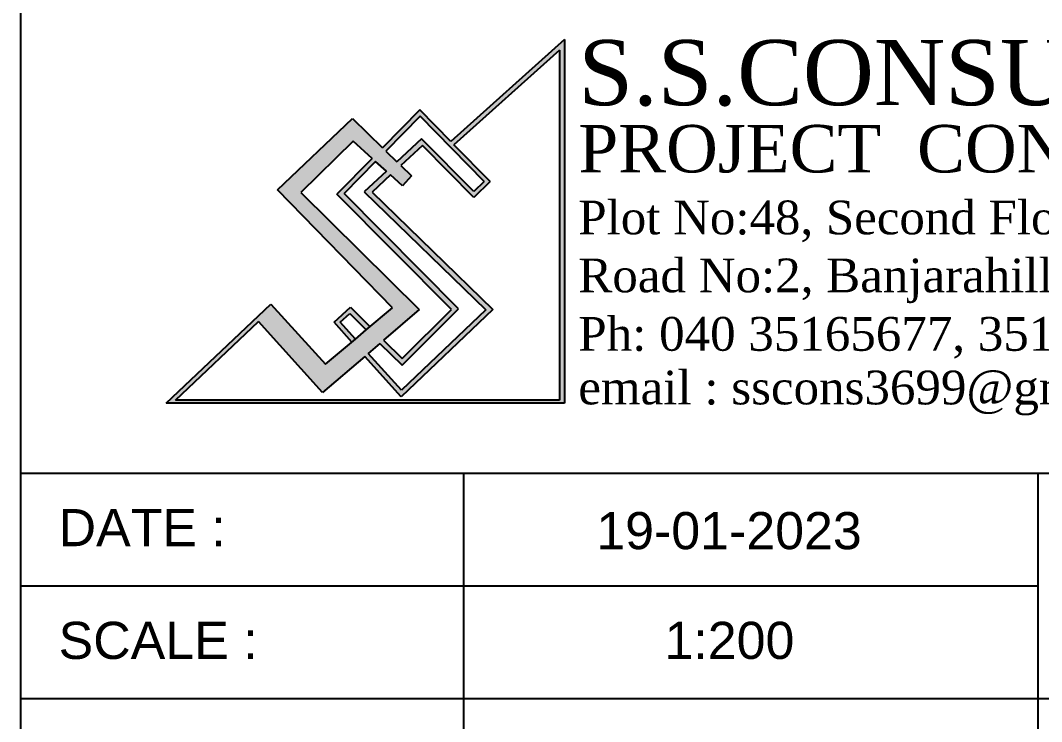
# Model space of a CAD drawing. Extents: x 7897917 to 8423973, y -6487334 to -6173396.
# Drawn here: x 8089061 to 8109244, y -6461829 to -6447969 of the extents above; entities that cross this region are included whole.
import ezdxf

# ---------------------------------------------------------------- set-up
doc = ezdxf.new("R2010")
doc.units = 0
doc.header["$LTSCALE"] = 600
doc.header["$MEASUREMENT"] = 0
doc.layers.add('TITLE', color=7, linetype='CONTINUOUS')
doc.layers.add('Walls', color=7, linetype='CONTINUOUS')
doc.styles.add('ARIAL', font='arial.ttf')
doc.styles.add('TNR', font='times.ttf')

# ---------------------------------------------------------------- blocks, each defined once
blk = doc.blocks.new('A$C7FCA54B7')
at = {"layer": 'TITLE'}
h = blk.add_hatch(color=8, dxfattribs=at)
h.dxf.hatch_style = 1
h.paths.add_polyline_path([(-3013, 717), (-4010, -234), (-2480, -1807), (-2828, -2101), (-2972, -2223), (-3371, -2560), (-4102, -1759), (-5495, -3080), (-186, -3080), (-186, 1772), (-1702, 414), (-2115, 834), (-2612, 328)])
h.paths.add_polyline_path([(-2750, 187), (-3219, -290), (-1692, -1827), (-2349, -2483), (-2597, -2238), (-2124, -1830), (-3702, -268), (-3005, 416)], flags=16)
h.paths.add_polyline_path([(-2567, 284), (-2110, 749), (-1255, -120), (-1393, -255), (-2090, 449), (-2420, 142)], flags=16)
h.paths.add_polyline_path([(-2703, 145), (-2558, 15), (-2855, -261), (-1234, -1835), (-2360, -2906), (-2802, -2414), (-2647, -2280), (-2351, -2573), (-1596, -1819), (-3123, -282)], flags=16)
h.paths.add_polyline_path([(-2503, -34), (-2344, -177), (-2225, -47), (-2368, 91), (-2080, 358), (-1393, -335), (-1176, -121), (-1659, 370), (-249, 1632), (-249, -3037), (-5372, -3037), (-4265, -1988), (-3410, -2938), (-2849, -2454), (-2365, -2994), (-1139, -1828), (-2750, -263)], flags=16)
h.paths.add_polyline_path([(-3040, -1799), (-3258, -1999), (-3020, -2264), (-2972, -2223), (-3175, -1997), (-3049, -1882), (-2828, -2101), (-2778, -2059)], flags=0)
h = blk.add_hatch(color=8, dxfattribs=at)
h.dxf.hatch_style = 1
h.paths.add_polyline_path([(-3040, -1799), (-3258, -1999), (-3020, -2264), (-2972, -2223), (-3175, -1997), (-3049, -1882), (-2828, -2101), (-2778, -2059)])
at = {"layer": 'TITLE', "color": 8}
for p, q in [((-186, 1772), (-1702, 414)), ((-186, 1772), (-186, -3080)), ((-249, 1632), (-1659, 370)), ((-249, 1632), (-249, -3037)), ((-2115, 834), (-2612, 328)), ((-1702, 414), (-2115, 834)), ((-4010, -234), (-3013, 717)), ((-3013, 717), (-2612, 328)), ((-2110, 749), (-2567, 284)), ((-1255, -120), (-2110, 749)), ((-3005, 416), (-3702, -268)), ((-2750, 187), (-3005, 416)), ((-2090, 449), (-2420, 142)), ((-1393, -255), (-2090, 449)), ((-2567, 284), (-2420, 142)), ((-2080, 358), (-2368, 91)), ((-1393, -335), (-2080, 358)), ((-1176, -121), (-1659, 370)), ((-2750, 187), (-3219, -290)), ((-2703, 145), (-3123, -282)), ((-2558, 15), (-2703, 145)), ((-2558, 15), (-2855, -261)), ((-2368, 91), (-2225, -47)), ((-2503, -34), (-2750, -263)), ((-2344, -177), (-2503, -34)), ((-2225, -47), (-2344, -177)), ((-1255, -120), (-1393, -255)), ((-1176, -121), (-1393, -335)), ((-2480, -1807), (-4010, -234)), ((-3702, -268), (-2124, -1830)), ((-2855, -261), (-1234, -1835)), ((-2750, -263), (-1139, -1828)), ((-1692, -1827), (-3219, -290)), ((-1596, -1819), (-3123, -282)), ((-5495, -3080), (-4102, -1759)), ((-4102, -1759), (-3371, -2560)), ((-3258, -1999), (-3040, -1799)), ((-3175, -1997), (-3049, -1882)), ((-3049, -1882), (-2828, -2101)), ((-3040, -1799), (-2778, -2059)), ((-2828, -2101), (-2480, -1807)), ((-2124, -1830), (-2597, -2238)), ((-1139, -1828), (-2365, -2994)), ((-1234, -1835), (-2360, -2906)), ((-2351, -2573), (-1596, -1819)), ((-2349, -2483), (-1692, -1827)), ((-5372, -3037), (-4265, -1988)), ((-3410, -2938), (-4265, -1988)), ((-3020, -2264), (-3258, -1999)), ((-2972, -2223), (-3175, -1997)), ((-2972, -2223), (-2828, -2101)), ((-3371, -2560), (-2972, -2223)), ((-2647, -2280), (-2802, -2414)), ((-2647, -2280), (-2351, -2573)), ((-2597, -2238), (-2349, -2483)), ((-2360, -2906), (-2802, -2414)), ((-2849, -2454), (-3410, -2938)), ((-2365, -2994), (-2849, -2454)), ((-186, -3080), (-5495, -3080)), ((-249, -3037), (-5372, -3037))]:
    blk.add_line(p, q, dxfattribs=at)
at = {"layer": 'TITLE', "color": 5, "style": 'TNR', "width": 1}
blk.add_text('S.S.CONSULTANTS', height=869.81, dxfattribs=at).set_placement((0, 897))
at = {"layer": 'TITLE', "color": 150, "style": 'TNR', "width": 1}
blk.add_text('PROJECT  CONSULTANTS', height=633.3, dxfattribs=at).set_placement((0, 0))
at = {"layer": 'TITLE', "style": 'TNR', "width": 1}
for s, height, p in [('Plot No:48, Second Floor, Sagar Soceity,', 449.64, (0, -826)), ('Road No:2, Banjarahills, Hyderabad - 34', 450.31, (0, -1599)), ('Ph: 040 35165677, 35165679, 35165680', 450.31, (0, -2379)), ('email : sscons3699@gmail.com', 450.31, (0, -3094))]:
    blk.add_text(s, height=height, dxfattribs=at).set_placement(p)

msp = doc.modelspace()

# ---------------------------------------------------------------- linework, layer by layer
at = {"layer": 'TITLE'}
for p, q in [((8089061.216, -6323945.109), (8089061.216, -6474706.886)), ((8089061.216, -6456919.486), (8119639.004, -6456919.486)), ((8089061.216, -6461372.573), (8119639.004, -6461372.573))]:
    msp.add_line(p, q, dxfattribs=at)
at = {"layer": 'TITLE', "color": 7}
for p, q in [((8097818.582, -6456919.486), (8097818.582, -6472505.292)), ((8109167.143, -6456919.486), (8109167.143, -6472534.381)), ((8089061.216, -6459146.03), (8109167.143, -6459146.03))]:
    msp.add_line(p, q, dxfattribs=at)

# ---------------------------------------------------------------- block references
at = {"layer": 'Walls', "xscale": 1.481911200098693, "yscale": 1.481911200098693, "zscale": 1.481911200098693}
msp.add_blockref('A$C7FCA54B7', (8100087.972, -6450973.542), dxfattribs=at)

# ---------------------------------------------------------------- texts
at = {"layer": 'TITLE', "color": 7, "style": 'ARIAL', "width": 1}
for s, p in [('DATE :', (8089815.739, -6458362.216)), ('19-01-2023', (8100443.089, -6458421.874)), ('SCALE :', (8089815.739, -6460590.865)), ('1:200', (8101791.496, -6460590.865))]:
    msp.add_text(s, height=734.3079, dxfattribs=at).set_placement(p)

doc.saveas('drawing.dxf')
